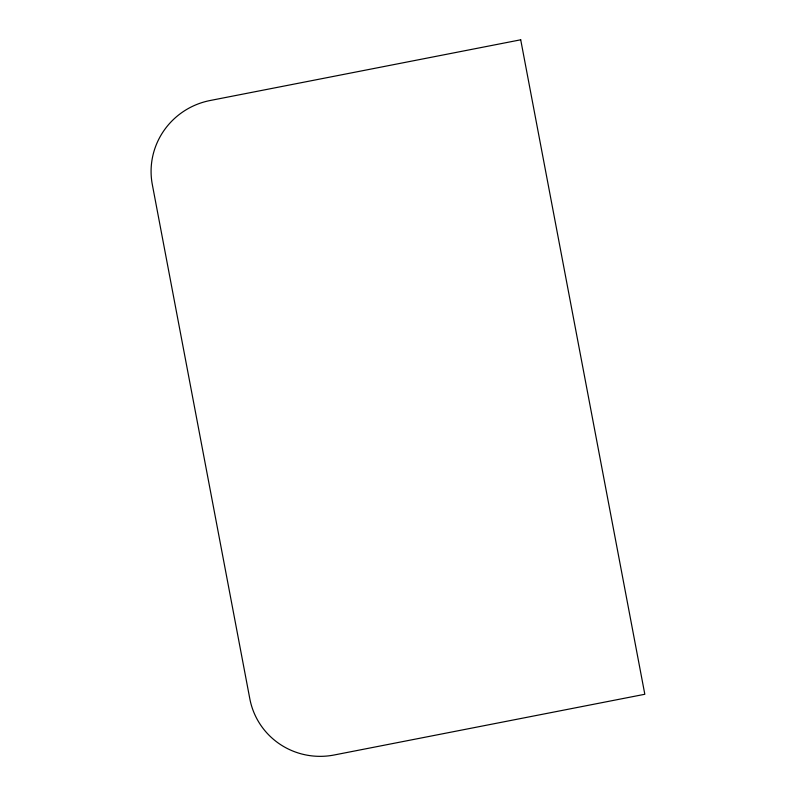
<?xml version="1.0" encoding="UTF-8"?>
<svg xmlns="http://www.w3.org/2000/svg" width="796" height="796" viewBox="0 0 796 796"><rect width="100%" height="100%" fill="white"/><g stroke="black" fill="none" stroke-linecap="round" stroke-linejoin="round"><path stroke-width="1.19" d="M520.713 39.8L210.114 100.515A72.476 71.332 -21.3 0 0 152.315 184.543L249.815 698.759A72.476 71.332 -21.3 0 0 334.211 754.986L644.82 694.271L520.713 39.8"/></g></svg>
